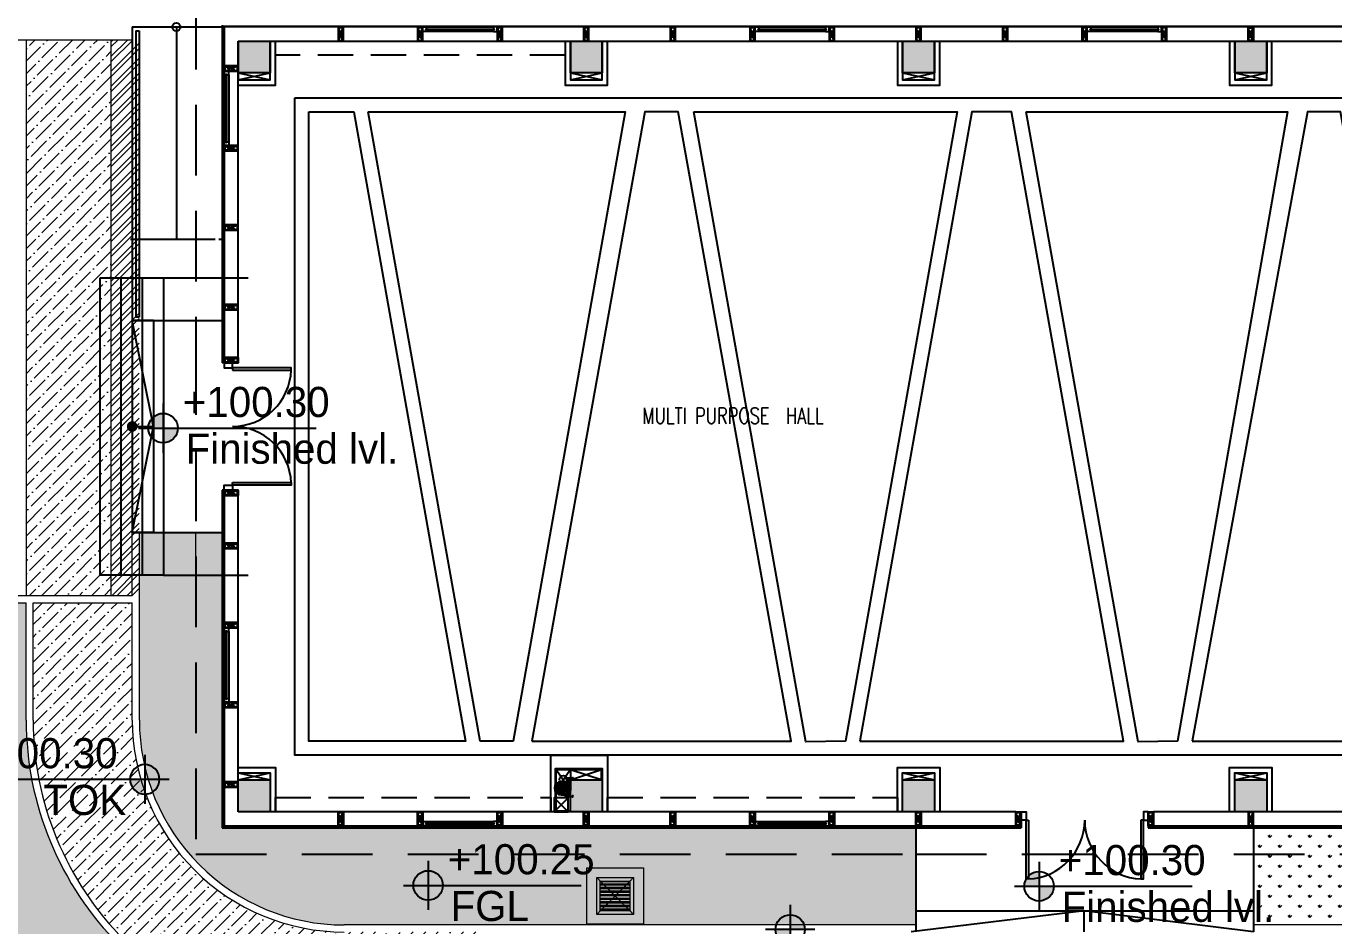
# Model space of a CAD drawing. Header units: millimetres. Extents: x 7964926 to 16080295, y -6277184 to -2986664.
# Drawn here: x 8187247 to 8205747, y -3103046 to -3090322 of the extents above; entities that cross this region are included whole.
import ezdxf

# ---------------------------------------------------------------- set-up
doc = ezdxf.new("R2010")
doc.units = ezdxf.units.MM
doc.header["$LTSCALE"] = 2000
doc.header["$MEASUREMENT"] = 0
for name, pattern in [('( Hidden )', [0.375, 0.25, -0.125]), ('1', [0, 0, 0]), ('DASHED2', [0.375, 0.25, -0.125]), ('HIDDEN', [0.375, 0.25, -0.125])]:
    doc.linetypes.add(name, pattern=pattern)
for name, color, linetype in [('a-clad', 40, 'Continuous'), ('a-col', 8, 'DASHED2'), ('a-cutout', 8, 'Continuous'), ('a-ele 0', 8, 'Continuous'), ('a-ele 1', 8, 'Continuous'), ('a-furniture', 37, 'Continuous'), ('a-glazing', 5, 'Continuous'), ('a-hatch', 8, 'Continuous'), ('a-parapet', 1, 'Continuous'), ('a-railing', 2, 'Continuous'), ('a-stair', 1, 'Continuous'), ('a-text m', 8, 'Continuous'), ('a-window', 8, 'Continuous'), ('KGD-SHAFTBRACKET', 9, 'Continuous'), ('L-FL', 7, 'Continuous'), ('PS$Bracket', 8, 'Continuous'), ('PS$CUTOUT', 1, 'Continuous'), ('PS$RWP160', 11, 'Continuous')]:
    doc.layers.add(name, color=color, linetype=linetype)
for name, color, linetype, lineweight in [('L - paving', 9, 'Continuous', 5), ('L-CHAMBERS', 50, 'Continuous', 5), ('L-ELE 2', 30, 'Continuous', 15), ('L-ELE 4', 27, 'Continuous', 9), ('L-HATCH-1', 9, 'Continuous', 5), ('L-Paver 400x400', 250, '1', 13), ('L-SHRUBS', 96, 'Continuous', 18), ('PS$RWP110', 11, 'Continuous', 30)]:
    doc.layers.add(name, color=color, linetype=linetype, lineweight=lineweight)
doc.styles.add('a-100 txt m', font='romans.shx', dxfattribs={"width": 0.75, "height": 300})
doc.styles.add('Century Gothic', font='GOTHIC.TTF')
doc.styles.get("Standard").update_dxf_attribs({"font": 'romans.shx', "width": 0.75})

# ---------------------------------------------------------------- blocks, each defined once
blk = doc.blocks.new('s4')
at = {"layer": 'a-stair'}
for p, q in [((549266, -49679), (549266, -53879)), ((549566, -49679), (549566, -53879)), ((549866, -49679), (549866, -53879)), ((550166, -49679), (550166, -53879))]:
    blk.add_line(p, q, dxfattribs=at)
for points in [[(550166, -49679), (549266, -49679)], [(551366, -49679), (550166, -49679), (550166, -53879), (551366, -53879)], [(550166, -53879), (549266, -53879)]]:
    blk.add_lwpolyline(points, dxfattribs=at)
blk = doc.blocks.new('RWP160')
at = {"layer": 'PS$RWP160', "ltscale": 2}
h = blk.add_hatch(dxfattribs=at)
h.set_pattern_fill('ANSI31', color=8, scale=109090.909091, angle=809.8768, style=0)
h.set_pattern_definition([(44.8768254, (-372116.558, -1134138.807), (9.62161376, -9.66307207), [])])
edge = h.paths.add_edge_path()
edge.add_ellipse((6235, 1574), major_axis=(-56.4, 56.7), ratio=1, start_angle=45, end_angle=225, ccw=False)
edge.add_ellipse((6235, 1574), major_axis=(-56.4, 56.7), ratio=1, start_angle=-135, end_angle=45, ccw=False)
at = {"layer": 'PS$Bracket'}
for p, q in [((6141, 1574), (6141, 1654)), ((6155, 1574), (6155, 1654)), ((6315, 1574), (6315, 1654)), ((6330, 1573), (6330, 1653))]:
    blk.add_line(p, q, dxfattribs=at)
blk.add_arc((6235, 1574), 94.5, 179.8768, 359.8768, dxfattribs=at)
at = {"layer": 'PS$RWP110', "color": 8, "linetype": 'ByBlock', "ltscale": 0.2}
for p, q in [((6132, 1692), (6132, 1683)), ((6135, 1694), (6161, 1694)), ((6143, 1700), (6143, 1694)), ((6143, 1692), (6143, 1683)), ((6145, 1703), (6151, 1703)), ((6154, 1700), (6154, 1694)), ((6154, 1692), (6154, 1683)), ((6164, 1692), (6164, 1683)), ((6307, 1691), (6307, 1683)), ((6336, 1694), (6309, 1694)), ((6317, 1700), (6317, 1694)), ((6317, 1691), (6317, 1683)), ((6326, 1702), (6319, 1702)), ((6328, 1700), (6328, 1694)), ((6328, 1691), (6328, 1683)), ((6339, 1691), (6339, 1683))]:
    blk.add_line(p, q, dxfattribs=at)
for centre, start, end in [((6135, 1692), 89.8768, 179.8768), ((6140, 1692), 359.8768, 89.8768), ((6145, 1700), 89.8768, 179.8768), ((6145, 1692), 89.8768, 179.8768), ((6151, 1700), 359.8768, 89.8768), ((6151, 1692), 359.8768, 89.8768), ((6157, 1692), 89.8768, 179.8768), ((6161, 1692), 359.8768, 89.8768), ((6309, 1691), 89.8768, 179.8768), ((6314, 1691), 359.8768, 89.8768), ((6319, 1700), 89.8768, 179.8768), ((6319, 1691), 89.8768, 179.8768), ((6326, 1700), 359.8768, 89.8768), ((6326, 1691), 359.8768, 89.8768), ((6331, 1691), 89.8768, 179.8768), ((6336, 1691), 359.8768, 89.8768)]:
    blk.add_arc(centre, 2.62, start, end, dxfattribs=at)
at = {"layer": 'PS$RWP160', "ltscale": 2}
blk.add_circle((6235, 1574), 80, dxfattribs=at)
blk = doc.blocks.new('*U192')
at = {"layer": 'KGD-SHAFTBRACKET'}
for p, q in [((619, 14), (374, 14)), ((619, -14), (374, -14))]:
    blk.add_line(p, q, dxfattribs=at)
for points in [[(377, 74), (369, 65), (361, 74), (357, 70), (364, 63), (364, -29), (374, -29), (374, 63), (381, 71)], [(633, 74), (624, 65), (616, 74), (613, 70), (619, 63), (619, -29), (629, -29), (629, 63), (636, 71)]]:
    blk.add_lwpolyline(points, close=True, dxfattribs=at)
blk = doc.blocks.new('DFR1800')
for points in [[(105, 120), (105, 949), (70, 949), (70, 120)], [(1695, 120), (1695, 949), (1730, 949), (1730, 120)]]:
    blk.add_lwpolyline(points, close=True)
for points in [[(0, 0), (70, 0), (70, 120), (0, 120)], [(1800, 0), (1730, 0), (1730, 120), (1800, 120)]]:
    blk.add_lwpolyline(points)
for centre, start, end in [((70, 120), 359.9998, 87.7909), ((1730, 120), 92.2091, 180.0002)]:
    blk.add_arc(centre, 830, start, end)
blk = doc.blocks.new('CLUB HOUSE')
at = {"layer": 'a-hatch'}
h = blk.add_hatch(color=256, dxfattribs=at)
h.dxf.hatch_style = 1
h.paths.add_polyline_path([(8212976, -3207667), (8212976, -3208117), (8213426, -3208117), (8213426, -3207667)])
h = blk.add_hatch(color=256, dxfattribs=at)
h.dxf.hatch_style = 1
h.paths.add_polyline_path([(8217676, -3207667), (8217676, -3208117), (8218126, -3208117), (8218126, -3207667)])
h = blk.add_hatch(color=256, dxfattribs=at)
h.dxf.hatch_style = 1
h.paths.add_polyline_path([(8222376, -3207667), (8222376, -3208117), (8222826, -3208117), (8222826, -3207667)])
h = blk.add_hatch(color=256, dxfattribs=at)
h.dxf.hatch_style = 1
h.paths.add_polyline_path([(8227076, -3207667), (8227076, -3208117), (8227526, -3208117), (8227526, -3207667)])
h = blk.add_hatch(color=256, dxfattribs=at)
h.dxf.hatch_style = 1
h.paths.add_polyline_path([(8212976, -3218117), (8212976, -3218567), (8213426, -3218567), (8213426, -3218117)])
h = blk.add_hatch(color=256, dxfattribs=at)
h.dxf.hatch_style = 1
h.paths.add_polyline_path([(8217676, -3218117), (8217676, -3218567), (8218126, -3218567), (8218126, -3218117)])
h = blk.add_hatch(color=256, dxfattribs=at)
h.dxf.hatch_style = 1
h.paths.add_polyline_path([(8222376, -3218117), (8222376, -3218567), (8222826, -3218567), (8222826, -3218117)])
h = blk.add_hatch(color=256, dxfattribs=at)
h.dxf.hatch_style = 1
h.paths.add_polyline_path([(8227076, -3218117), (8227076, -3218567), (8227526, -3218567), (8227526, -3218117)])
at = {"layer": 'a-clad'}
for p, q in [((8217466, -3217957), (8218126, -3217957)), ((8217466, -3218567), (8217466, -3217957)), ((8217476, -3217967), (8218116, -3217967)), ((8217476, -3218557), (8217476, -3217967)), ((8218116, -3218117), (8218116, -3217967)), ((8218126, -3218117), (8218126, -3217957)), ((8217676, -3218567), (8217466, -3218567)), ((8217676, -3218557), (8217476, -3218557))]:
    blk.add_line(p, q, dxfattribs=at)
at = {"layer": 'a-col'}
for points in [[(8212976, -3207667), (8213426, -3207667), (8213426, -3208117), (8212976, -3208117)], [(8217676, -3207667), (8218126, -3207667), (8218126, -3208117), (8217676, -3208117)], [(8222376, -3207667), (8222826, -3207667), (8222826, -3208117), (8222376, -3208117)], [(8227076, -3207667), (8227526, -3207667), (8227526, -3208117), (8227076, -3208117)], [(8212976, -3218117), (8213426, -3218117), (8213426, -3218567), (8212976, -3218567)], [(8217676, -3218117), (8218126, -3218117), (8218126, -3218567), (8217676, -3218567)], [(8222376, -3218117), (8222826, -3218117), (8222826, -3218567), (8222376, -3218567)], [(8227076, -3218117), (8227526, -3218117), (8227526, -3218567), (8227076, -3218567)]]:
    blk.add_lwpolyline(points, close=True, dxfattribs=at)
at = {"layer": 'a-cutout'}
for p, q in [((8217676, -3217967), (8217476, -3218267)), ((8217476, -3217967), (8217676, -3218267))]:
    blk.add_line(p, q, dxfattribs=at)
blk.add_lwpolyline([(8217676, -3218267), (8217476, -3218267), (8217476, -3217967), (8217676, -3217967)], close=True, dxfattribs=at)
at = {"layer": 'a-ele 0', "linetype": 'HIDDEN', "ltscale": 0.3}
for p, q in [((8214453, -3207657), (8214398, -3207477)), ((8214453, -3207477), (8214398, -3207657)), ((8215578, -3207477), (8215523, -3207657)), ((8215578, -3207657), (8215523, -3207477)), ((8216703, -3207477), (8216648, -3207657)), ((8216703, -3207657), (8216648, -3207477)), ((8217928, -3207657), (8217873, -3207477)), ((8217928, -3207477), (8217873, -3207657)), ((8219153, -3207477), (8219098, -3207657)), ((8219153, -3207657), (8219098, -3207477)), ((8220278, -3207657), (8220223, -3207477)), ((8220278, -3207477), (8220223, -3207657)), ((8221403, -3207477), (8221348, -3207657)), ((8221403, -3207657), (8221348, -3207477)), ((8222628, -3207657), (8222573, -3207477)), ((8222628, -3207477), (8222573, -3207657)), ((8223853, -3207477), (8223798, -3207657)), ((8223853, -3207657), (8223798, -3207477)), ((8224978, -3207477), (8224923, -3207657)), ((8224978, -3207657), (8224923, -3207477)), ((8226103, -3207477), (8226048, -3207657)), ((8226103, -3207657), (8226048, -3207477)), ((8227328, -3207477), (8227273, -3207657)), ((8227328, -3207657), (8227273, -3207477)), ((8212966, -3208027), (8212786, -3208082)), ((8212786, -3208027), (8212966, -3208082)), ((8212966, -3209152), (8212786, -3209207)), ((8212786, -3209152), (8212966, -3209207)), ((8212966, -3210277), (8212786, -3210332)), ((8212786, -3210277), (8212966, -3210332)), ((8212966, -3211402), (8212786, -3211457)), ((8212786, -3211402), (8212966, -3211457)), ((8212966, -3212152), (8212786, -3212207)), ((8212786, -3212152), (8212966, -3212207)), ((8212966, -3214027), (8212786, -3214082)), ((8212786, -3214027), (8212966, -3214082)), ((8212966, -3214777), (8212786, -3214832)), ((8212786, -3214777), (8212966, -3214832)), ((8212966, -3215902), (8212786, -3215957)), ((8212786, -3215902), (8212966, -3215957)), ((8212966, -3217027), (8212786, -3217082)), ((8212786, -3217027), (8212966, -3217082)), ((8212966, -3218152), (8212786, -3218207)), ((8212786, -3218152), (8212966, -3218207)), ((8214453, -3218757), (8214398, -3218577)), ((8214453, -3218577), (8214398, -3218757)), ((8215578, -3218577), (8215523, -3218757)), ((8215578, -3218757), (8215523, -3218577)), ((8216703, -3218577), (8216648, -3218757)), ((8216703, -3218757), (8216648, -3218577)), ((8217928, -3218757), (8217873, -3218577)), ((8217928, -3218577), (8217873, -3218757)), ((8219153, -3218577), (8219098, -3218757)), ((8219153, -3218757), (8219098, -3218577)), ((8220278, -3218757), (8220223, -3218577)), ((8220278, -3218577), (8220223, -3218757)), ((8221403, -3218577), (8221348, -3218757)), ((8221403, -3218757), (8221348, -3218577)), ((8222628, -3218577), (8222573, -3218757)), ((8222628, -3218757), (8222573, -3218577)), ((8224041, -3218577), (8223986, -3218757)), ((8224041, -3218757), (8223986, -3218577)), ((8225916, -3218577), (8225861, -3218757)), ((8225916, -3218757), (8225861, -3218577)), ((8227328, -3218757), (8227273, -3218577)), ((8227328, -3218577), (8227273, -3218757))]:
    blk.add_line(p, q, dxfattribs=at)
at = {"layer": 'a-ele 0', "color": 30}
for points in [[(8214463, -3207467), (8214388, -3207467), (8214388, -3207667), (8214463, -3207667)], [(8214453, -3207477), (8214398, -3207477), (8214398, -3207657), (8214453, -3207657)], [(8215588, -3207467), (8215513, -3207467), (8215513, -3207667), (8215588, -3207667)], [(8215578, -3207477), (8215523, -3207477), (8215523, -3207657), (8215578, -3207657)], [(8216713, -3207467), (8216638, -3207467), (8216638, -3207667), (8216713, -3207667)], [(8216703, -3207477), (8216648, -3207477), (8216648, -3207657), (8216703, -3207657)], [(8217938, -3207467), (8217863, -3207467), (8217863, -3207667), (8217938, -3207667)], [(8217928, -3207477), (8217873, -3207477), (8217873, -3207657), (8217928, -3207657)], [(8219163, -3207467), (8219088, -3207467), (8219088, -3207667), (8219163, -3207667)], [(8219153, -3207477), (8219098, -3207477), (8219098, -3207657), (8219153, -3207657)], [(8220288, -3207467), (8220213, -3207467), (8220213, -3207667), (8220288, -3207667)], [(8220278, -3207477), (8220223, -3207477), (8220223, -3207657), (8220278, -3207657)], [(8221413, -3207467), (8221338, -3207467), (8221338, -3207667), (8221413, -3207667)], [(8221403, -3207477), (8221348, -3207477), (8221348, -3207657), (8221403, -3207657)], [(8222638, -3207467), (8222563, -3207467), (8222563, -3207667), (8222638, -3207667)], [(8222628, -3207477), (8222573, -3207477), (8222573, -3207657), (8222628, -3207657)], [(8223863, -3207467), (8223788, -3207467), (8223788, -3207667), (8223863, -3207667)], [(8223853, -3207477), (8223798, -3207477), (8223798, -3207657), (8223853, -3207657)], [(8224988, -3207467), (8224913, -3207467), (8224913, -3207667), (8224988, -3207667)], [(8224978, -3207477), (8224923, -3207477), (8224923, -3207657), (8224978, -3207657)], [(8226113, -3207467), (8226038, -3207467), (8226038, -3207667), (8226113, -3207667)], [(8226103, -3207477), (8226048, -3207477), (8226048, -3207657), (8226103, -3207657)], [(8227263, -3207467), (8227338, -3207467), (8227338, -3207667), (8227263, -3207667)], [(8227273, -3207477), (8227328, -3207477), (8227328, -3207657), (8227273, -3207657)], [(8212976, -3208092), (8212976, -3208017), (8212776, -3208017), (8212776, -3208092)], [(8212976, -3208092), (8212976, -3208017), (8212776, -3208017), (8212776, -3208092)], [(8212966, -3208082), (8212966, -3208027), (8212786, -3208027), (8212786, -3208082)], [(8212966, -3208082), (8212966, -3208027), (8212786, -3208027), (8212786, -3208082)], [(8212976, -3209217), (8212976, -3209142), (8212776, -3209142), (8212776, -3209217)], [(8212976, -3209217), (8212976, -3209142), (8212776, -3209142), (8212776, -3209217)], [(8212966, -3209207), (8212966, -3209152), (8212786, -3209152), (8212786, -3209207)], [(8212966, -3209207), (8212966, -3209152), (8212786, -3209152), (8212786, -3209207)], [(8212976, -3210342), (8212976, -3210267), (8212776, -3210267), (8212776, -3210342)], [(8212966, -3210332), (8212966, -3210277), (8212786, -3210277), (8212786, -3210332)], [(8212976, -3211467), (8212976, -3211392), (8212776, -3211392), (8212776, -3211467)], [(8212966, -3211457), (8212966, -3211402), (8212786, -3211402), (8212786, -3211457)], [(8212776, -3212217), (8212776, -3212142), (8212976, -3212142), (8212976, -3212217)], [(8212976, -3212217), (8212976, -3212142), (8212776, -3212142), (8212776, -3212217)], [(8212786, -3212207), (8212786, -3212152), (8212966, -3212152), (8212966, -3212207)], [(8212966, -3212207), (8212966, -3212152), (8212786, -3212152), (8212786, -3212207)], [(8212776, -3214092), (8212776, -3214017), (8212976, -3214017), (8212976, -3214092)], [(8212776, -3214092), (8212776, -3214017), (8212976, -3214017), (8212976, -3214092)], [(8212976, -3214092), (8212976, -3214017), (8212776, -3214017), (8212776, -3214092)], [(8212976, -3214092), (8212976, -3214017), (8212776, -3214017), (8212776, -3214092)], [(8212786, -3214082), (8212786, -3214027), (8212966, -3214027), (8212966, -3214082)], [(8212786, -3214082), (8212786, -3214027), (8212966, -3214027), (8212966, -3214082)], [(8212966, -3214082), (8212966, -3214027), (8212786, -3214027), (8212786, -3214082)], [(8212966, -3214082), (8212966, -3214027), (8212786, -3214027), (8212786, -3214082)], [(8212976, -3214842), (8212976, -3214767), (8212776, -3214767), (8212776, -3214842)], [(8212976, -3214842), (8212976, -3214767), (8212776, -3214767), (8212776, -3214842)], [(8212966, -3214832), (8212966, -3214777), (8212786, -3214777), (8212786, -3214832)], [(8212966, -3214832), (8212966, -3214777), (8212786, -3214777), (8212786, -3214832)], [(8212976, -3215967), (8212976, -3215892), (8212776, -3215892), (8212776, -3215967)], [(8212966, -3215957), (8212966, -3215902), (8212786, -3215902), (8212786, -3215957)], [(8212976, -3217092), (8212976, -3217017), (8212776, -3217017), (8212776, -3217092)], [(8212966, -3217082), (8212966, -3217027), (8212786, -3217027), (8212786, -3217082)], [(8212976, -3218217), (8212976, -3218142), (8212776, -3218142), (8212776, -3218217)], [(8212966, -3218207), (8212966, -3218152), (8212786, -3218152), (8212786, -3218207)], [(8214463, -3218767), (8214388, -3218767), (8214388, -3218567), (8214463, -3218567)], [(8214453, -3218757), (8214398, -3218757), (8214398, -3218577), (8214453, -3218577)], [(8215588, -3218767), (8215513, -3218767), (8215513, -3218567), (8215588, -3218567)], [(8215578, -3218757), (8215523, -3218757), (8215523, -3218577), (8215578, -3218577)], [(8216713, -3218767), (8216638, -3218767), (8216638, -3218567), (8216713, -3218567)], [(8216703, -3218757), (8216648, -3218757), (8216648, -3218577), (8216703, -3218577)], [(8217938, -3218767), (8217863, -3218767), (8217863, -3218567), (8217938, -3218567)], [(8217928, -3218757), (8217873, -3218757), (8217873, -3218577), (8217928, -3218577)], [(8219163, -3218767), (8219088, -3218767), (8219088, -3218567), (8219163, -3218567)], [(8219153, -3218757), (8219098, -3218757), (8219098, -3218577), (8219153, -3218577)], [(8220288, -3218767), (8220213, -3218767), (8220213, -3218567), (8220288, -3218567)], [(8220278, -3218757), (8220223, -3218757), (8220223, -3218577), (8220278, -3218577)], [(8221413, -3218767), (8221338, -3218767), (8221338, -3218567), (8221413, -3218567)], [(8221403, -3218757), (8221348, -3218757), (8221348, -3218577), (8221403, -3218577)], [(8222638, -3218767), (8222563, -3218767), (8222563, -3218567), (8222638, -3218567)], [(8222628, -3218757), (8222573, -3218757), (8222573, -3218577), (8222628, -3218577)], [(8223976, -3218567), (8224051, -3218567), (8224051, -3218767), (8223976, -3218767)], [(8223976, -3218567), (8224051, -3218567), (8224051, -3218767), (8223976, -3218767)], [(8223986, -3218577), (8224041, -3218577), (8224041, -3218757), (8223986, -3218757)], [(8223986, -3218577), (8224041, -3218577), (8224041, -3218757), (8223986, -3218757)], [(8225851, -3218567), (8225926, -3218567), (8225926, -3218767), (8225851, -3218767)], [(8225851, -3218567), (8225926, -3218567), (8225926, -3218767), (8225851, -3218767)], [(8225861, -3218577), (8225916, -3218577), (8225916, -3218757), (8225861, -3218757)], [(8225861, -3218577), (8225916, -3218577), (8225916, -3218757), (8225861, -3218757)], [(8227263, -3218767), (8227338, -3218767), (8227338, -3218567), (8227263, -3218567)], [(8227273, -3218757), (8227328, -3218757), (8227328, -3218577), (8227273, -3218577)]]:
    blk.add_lwpolyline(points, close=True, dxfattribs=at)
at = {"layer": 'a-ele 1', "linetype": 'HIDDEN', "ltscale": 2}
for p, q in [((8212376, -3207067), (8212376, -3211955)), ((8212376, -3211955), (8212376, -3219167)), ((8212376, -3219167), (8222563, -3219167)), ((8222563, -3219167), (8236826, -3219167))]:
    blk.add_line(p, q, dxfattribs=at)
at = {"layer": 'a-ele 1', "linetype": 'HIDDEN', "ltscale": 1000}
for p, q in [((8211476, -3211617), (8211476, -3214617)), ((8211776, -3211617), (8211776, -3214617)), ((8222563, -3218767), (8222563, -3220267)), ((8227338, -3218767), (8227338, -3220267)), ((8222563, -3219967), (8227338, -3219967))]:
    blk.add_line(p, q, dxfattribs=at)
at = {"layer": 'a-furniture'}
for p, q in [((8212976, -3208217), (8213426, -3208117)), ((8212976, -3208117), (8213426, -3208217)), ((8217676, -3208217), (8218126, -3208117)), ((8217676, -3208117), (8218126, -3208217)), ((8222376, -3208217), (8222826, -3208117)), ((8222376, -3208117), (8222826, -3208217)), ((8227076, -3208217), (8227526, -3208117)), ((8227076, -3208117), (8227526, -3208217)), ((8217676, -3217967), (8218126, -3218117)), ((8217676, -3218117), (8218116, -3217967)), ((8212976, -3218017), (8213426, -3218117)), ((8212976, -3218117), (8213426, -3218017)), ((8222376, -3218017), (8222826, -3218117)), ((8222376, -3218117), (8222826, -3218017)), ((8227076, -3218017), (8227526, -3218117)), ((8227076, -3218117), (8227526, -3218017))]:
    blk.add_line(p, q, dxfattribs=at)
for points in [[(8212976, -3207667), (8212976, -3208217), (8213426, -3208217), (8213426, -3207667)], [(8212976, -3208292), (8213501, -3208292), (8213501, -3207667)], [(8217601, -3207667), (8217601, -3208292), (8218201, -3208292), (8218201, -3207667)], [(8217676, -3207667), (8217676, -3208217), (8218126, -3208217), (8218126, -3207667)], [(8222301, -3207667), (8222301, -3208292), (8222901, -3208292), (8222901, -3207667)], [(8222376, -3207667), (8222376, -3208217), (8222826, -3208217), (8222826, -3207667)], [(8227001, -3207667), (8227001, -3208292), (8227601, -3208292), (8227601, -3207667)], [(8227076, -3207667), (8227076, -3208217), (8227526, -3208217), (8227526, -3207667)], [(8217397, -3218567), (8217397, -3217767), (8218201, -3217767), (8218201, -3218567)], [(8212976, -3217942), (8213501, -3217942), (8213501, -3218567)], [(8217466, -3218567), (8217466, -3217957), (8218126, -3217957), (8218126, -3218567)], [(8222301, -3218567), (8222301, -3217942), (8222901, -3217942), (8222901, -3218567)], [(8227001, -3218567), (8227001, -3217942), (8227601, -3217942), (8227601, -3218567)], [(8212976, -3218567), (8212976, -3218017), (8213426, -3218017), (8213426, -3218567)], [(8222376, -3218567), (8222376, -3218017), (8222826, -3218017), (8222826, -3218567)], [(8227076, -3218567), (8227076, -3218017), (8227526, -3218017), (8227526, -3218567)]]:
    blk.add_lwpolyline(points, dxfattribs=at)
at = {"layer": 'a-furniture', "linetype": 'HIDDEN'}
for points in [[(8213501, -3207667), (8217601, -3207667), (8217601, -3207867), (8213501, -3207867)], [(8213501, -3218367), (8217397, -3218367), (8217397, -3218567), (8213501, -3218567)], [(8218201, -3218367), (8222301, -3218367), (8222301, -3218567), (8218201, -3218567)]]:
    blk.add_lwpolyline(points, close=True, dxfattribs=at)
at = {"layer": 'a-glazing'}
for p, q in [((8212751, -3207442), (8212751, -3212217)), ((8212759, -3207450), (8212759, -3212217)), ((8232026, -3207459), (8212768, -3207459)), ((8212768, -3207459), (8212768, -3212217)), ((8212776, -3212217), (8212751, -3212217)), ((8212776, -3212217), (8212976, -3212217)), ((8212976, -3212217), (8212776, -3212217)), ((8212776, -3212217), (8212976, -3212217)), ((8212751, -3214017), (8212751, -3218792)), ((8212776, -3214017), (8212751, -3214017)), ((8212759, -3214017), (8212759, -3218784)), ((8212768, -3214017), (8212768, -3218775)), ((8212776, -3214017), (8212976, -3214017)), ((8212976, -3214017), (8212776, -3214017)), ((8212776, -3214017), (8212976, -3214017)), ((8224051, -3218567), (8224051, -3218767)), ((8225851, -3218567), (8225851, -3218767)), ((8212751, -3218792), (8224051, -3218792)), ((8212759, -3218784), (8224051, -3218784)), ((8212768, -3218775), (8224051, -3218775)), ((8224051, -3218767), (8224051, -3218792)), ((8225851, -3218767), (8225851, -3218792))]:
    blk.add_line(p, q, dxfattribs=at)
for points in [[(8225851, -3218775), (8232026, -3218775)], [(8225851, -3218784), (8232026, -3218784)], [(8225851, -3218792), (8232026, -3218792)]]:
    blk.add_lwpolyline(points, dxfattribs=at)
at = {"layer": 'a-hatch'}
blk.add_circle((8217576, -3218110), 55, dxfattribs=at)
at = {"layer": 'a-parapet'}
for p, q in [((8232026, -3207467), (8212776, -3207467)), ((8212776, -3207467), (8212776, -3212142)), ((8212976, -3212142), (8212976, -3207667)), ((8212976, -3207667), (8232026, -3207667)), ((8212776, -3214092), (8212776, -3218767)), ((8212976, -3218567), (8212976, -3214092)), ((8223976, -3218567), (8212976, -3218567)), ((8212776, -3218767), (8223976, -3218767))]:
    blk.add_line(p, q, dxfattribs=at)
for points in [[(8232026, -3218567), (8225926, -3218567)], [(8225926, -3218767), (8232026, -3218767)]]:
    blk.add_lwpolyline(points, dxfattribs=at)
at = {"layer": 'a-railing'}
for p, q in [((8211526, -3207521), (8211526, -3211571)), ((8211526, -3207521), (8211576, -3207521)), ((8211576, -3207521), (8211576, -3211571)), ((8211576, -3211571), (8211526, -3211571))]:
    blk.add_line(p, q, dxfattribs=at)
at = {"layer": 'a-stair'}
for p, q in [((8211476, -3207467), (8212751, -3207467)), ((8211476, -3207467), (8211476, -3211617)), ((8212101, -3207467), (8212101, -3210467)), ((8211451, -3210467), (8212651, -3210467)), ((8212701, -3210467), (8212751, -3210467)), ((8211476, -3211617), (8212776, -3211617)), ((8211776, -3213117), (8211476, -3211617)), ((8211476, -3213117), (8211776, -3213117)), ((8211476, -3214617), (8211776, -3213117)), ((8211476, -3214617), (8212776, -3214617)), ((8224945, -3219967), (8222495, -3220267)), ((8227338, -3220267), (8224945, -3219967)), ((8224945, -3220267), (8224945, -3219967))]:
    blk.add_line(p, q, dxfattribs=at)
for points in [[(8211776, -3211617), (8211476, -3211617)], [(8211776, -3214617), (8211476, -3214617)]]:
    blk.add_lwpolyline(points, dxfattribs=at)
at = {"layer": 'a-stair', "const_width": 75}
blk.add_lwpolyline([(8211457, -3213085, 1), (8211494, -3213150, 1)], format="xyb", close=True, dxfattribs=at)
at = {"layer": 'a-stair'}
blk.add_circle((8212101, -3207467), 58.1, dxfattribs=at)
at = {"layer": 'a-window'}
for p, q in [((8215640, -3207467), (8216586, -3207467)), ((8216586, -3207532), (8215640, -3207532)), ((8220340, -3207467), (8221286, -3207467)), ((8221286, -3207532), (8220340, -3207532)), ((8225040, -3207467), (8225986, -3207467)), ((8225986, -3207532), (8225040, -3207532)), ((8212776, -3209090), (8212776, -3208144)), ((8212841, -3208144), (8212841, -3209090)), ((8212776, -3216965), (8212776, -3216019)), ((8212841, -3216019), (8212841, -3216965)), ((8215640, -3218702), (8216586, -3218702)), ((8220340, -3218702), (8221286, -3218702)), ((8216586, -3218767), (8215640, -3218767)), ((8221286, -3218767), (8220340, -3218767))]:
    blk.add_line(p, q, dxfattribs=at)
for points in [[(8215588, -3207467), (8215640, -3207467), (8215640, -3207497), (8215630, -3207497), (8215630, -3207503), (8215640, -3207503), (8215640, -3207532), (8215588, -3207532)], [(8216596, -3207503), (8215630, -3207503), (8215630, -3207497), (8216596, -3207497)], [(8216638, -3207467), (8216586, -3207467), (8216586, -3207497), (8216596, -3207497), (8216596, -3207503), (8216586, -3207503), (8216586, -3207532), (8216638, -3207532)], [(8220288, -3207467), (8220340, -3207467), (8220340, -3207497), (8220330, -3207497), (8220330, -3207503), (8220340, -3207503), (8220340, -3207532), (8220288, -3207532)], [(8221296, -3207503), (8220330, -3207503), (8220330, -3207497), (8221296, -3207497)], [(8221338, -3207467), (8221286, -3207467), (8221286, -3207497), (8221296, -3207497), (8221296, -3207503), (8221286, -3207503), (8221286, -3207532), (8221338, -3207532)], [(8224988, -3207467), (8225040, -3207467), (8225040, -3207497), (8225030, -3207497), (8225030, -3207503), (8225040, -3207503), (8225040, -3207532), (8224988, -3207532)], [(8225996, -3207503), (8225030, -3207503), (8225030, -3207497), (8225996, -3207497)], [(8226038, -3207467), (8225986, -3207467), (8225986, -3207497), (8225996, -3207497), (8225996, -3207503), (8225986, -3207503), (8225986, -3207532), (8226038, -3207532)], [(8212776, -3208092), (8212776, -3208144), (8212805, -3208144), (8212805, -3208134), (8212811, -3208134), (8212811, -3208144), (8212841, -3208144), (8212841, -3208092)], [(8212811, -3208134), (8212811, -3209100), (8212805, -3209100), (8212805, -3208134)], [(8212776, -3209142), (8212776, -3209090), (8212805, -3209090), (8212805, -3209100), (8212811, -3209100), (8212811, -3209090), (8212841, -3209090), (8212841, -3209142)], [(8212776, -3215967), (8212776, -3216019), (8212805, -3216019), (8212805, -3216009), (8212811, -3216009), (8212811, -3216019), (8212841, -3216019), (8212841, -3215967)], [(8212811, -3216009), (8212811, -3216975), (8212805, -3216975), (8212805, -3216009)], [(8212776, -3217017), (8212776, -3216965), (8212805, -3216965), (8212805, -3216975), (8212811, -3216975), (8212811, -3216965), (8212841, -3216965), (8212841, -3217017)], [(8215588, -3218702), (8215640, -3218702), (8215640, -3218732), (8215630, -3218732), (8215630, -3218738), (8215640, -3218738), (8215640, -3218767), (8215588, -3218767)], [(8216638, -3218702), (8216586, -3218702), (8216586, -3218732), (8216596, -3218732), (8216596, -3218738), (8216586, -3218738), (8216586, -3218767), (8216638, -3218767)], [(8220288, -3218702), (8220340, -3218702), (8220340, -3218732), (8220330, -3218732), (8220330, -3218738), (8220340, -3218738), (8220340, -3218767), (8220288, -3218767)], [(8221338, -3218702), (8221286, -3218702), (8221286, -3218732), (8221296, -3218732), (8221296, -3218738), (8221286, -3218738), (8221286, -3218767), (8221338, -3218767)], [(8216596, -3218738), (8215630, -3218738), (8215630, -3218732), (8216596, -3218732)], [(8221296, -3218738), (8220330, -3218738), (8220330, -3218732), (8221296, -3218732)]]:
    blk.add_lwpolyline(points, close=True, dxfattribs=at)
for p, rotation in [((8212776, -3212217), 270), ((8225851, -3218567), 180)]:
    blk.add_blockref('DFR1800', p, dxfattribs=dict(at, rotation=rotation))
blk = doc.blocks.new('finish lvl')
h = blk.add_hatch(color=256)
edge = h.paths.add_edge_path()
edge.add_ellipse((0.0378, 0.003), major_axis=(-0.0305, 0.0305), ratio=1, start_angle=-45, end_angle=45)
edge.add_line((-0.0053, 0.003), (0.0378, 0.003))
edge.add_line((0.0378, 0.003), (0.0378, 0.0461))
edge = h.paths.add_edge_path()
edge.add_ellipse((0.0378, 0.003), major_axis=(-0.0305, 0.0305), ratio=1, start_angle=135, end_angle=225)
edge.add_line((0.0809, 0.003), (0.0378, 0.003))
edge.add_line((0.0378, 0.003), (0.0378, -0.0401))
for p, q in [((0.0378, 0.0748), (0.0378, -0.0688)), ((-0.034, 0.003), (0.4857, 0.003))]:
    blk.add_line(p, q)
blk.add_ellipse((0.0378, 0.003), major_axis=(-0.0305, 0.0305), ratio=1, start_param=1.570796326794534, end_param=7.85398163397412)
at = {"layer": 'L-FL'}
for tag, p in [('%%P0.00', (0.1256, 0.0357)), ('FIN.LVL.', (0.1075, -0.103))]:
    blk.add_attdef(tag, p, '', height=0.08, dxfattribs=at)
blk = doc.blocks.new('CHAMBERS')
at = {"layer": 'L-Paver 400x400', "true_color": 0x636466}
h = blk.add_hatch(dxfattribs=at)
h.set_pattern_fill('ANSI32', color=251, scale=135, angle=315)
h.set_pattern_definition([(0, (0.48, 1.42), (1e-14, 50.625), []), (0, (17.355, -15.46), (1e-14, 50.625), [])])
h.paths.add_polyline_path([(7999084, -3148058), (7998664, -3148058), (7998664, -3148478), (7999084, -3148478)])
at = {"layer": 'L-CHAMBERS', "color": 42}
for points in [[(7999274, -3148668), (7998474, -3148668), (7998474, -3147868), (7999274, -3147868)], [(7999134, -3148528), (7998614, -3148528), (7998614, -3148008), (7999134, -3148008)], [(7999084, -3148478), (7998664, -3148478), (7998664, -3148058), (7999084, -3148058)]]:
    blk.add_lwpolyline(points, close=True, dxfattribs=at)
at = {"layer": 'L-Paver 400x400', "color": 251, "linetype": '( Hidden )', "ltscale": 0.005, "true_color": 0x636466}
for p, q in [((7998614, -3148008), (7999134, -3148528)), ((7998614, -3148528), (7999134, -3148008))]:
    blk.add_line(p, q, dxfattribs=at)

msp = doc.modelspace()

# ---------------------------------------------------------------- hatches: boundary and pattern name
at = {"layer": 'L - paving'}
h = msp.add_hatch(dxfattribs=at)
h.set_pattern_fill('ANSI36', color=256, scale=1000)
h.set_pattern_definition([(45, (8113379.11, -3168574.93), (66.29126, 243.06796), [312.5, -62.5, 0, -62.5])])
edge = h.paths.add_edge_path()
edge.add_line((8188446.9, -3090518.1), (8187246.9, -3090518.1))
edge.add_line((8187246.9, -3090518.1), (8187246.9, -3098377.3))
edge.add_line((8187246.9, -3098377.3), (8188446.9, -3098377.3))
edge.add_line((8188446.9, -3098377.3), (8188446.9, -3090656))
h = msp.add_hatch(dxfattribs=at)
h.set_pattern_fill('ANSI36', color=37, scale=1000)
h.set_pattern_definition([(45, (0.13, -1e-05), (66.2912607, 243.067956), [312.5, -62.5, 0, -62.5])])
edge = h.paths.add_edge_path()
edge.add_line((8188746.9, -3100153.1), (8188746.9, -3098477.3))
edge.add_line((8188746.9, -3098477.3), (8187346.9, -3098477.3))
edge.add_line((8187346.9, -3098477.3), (8187346.9, -3100135.2))
edge.add_arc((8191746.9, -3100135.2), 4400, 180, 270.00003)
edge.add_line((8191746.9, -3104535.2), (8193464.5, -3104535.2))
edge.add_line((8193464.5, -3104535.2), (8193714.7, -3103128.4))
edge.add_line((8193714.7, -3103128.4), (8191746.8, -3103133.5))
edge.add_arc((8191746.8, -3100133.5), 3000, 180.37484, 270.00007, ccw=False)
at = {"layer": 'L-HATCH-1'}
h = msp.add_hatch(dxfattribs=at)
h.set_pattern_fill('STEEL', color=26, scale=1200)
h.set_pattern_definition([(45, (0, 0), (-106.0660172, 106.0660172), []), (45, (0, 75), (-106.0660172, 106.0660172), [])])
h.paths.add_polyline_path([(8188846.9, -3090518.1), (8188446.9, -3090518.1), (8188446.9, -3098377.3), (8188846.9, -3098377.3)])
at = {"layer": 'L-SHRUBS', "true_color": 0x58ba48}
h = msp.add_hatch(dxfattribs=at)
h.set_pattern_fill('GRASS', color=85, scale=500)
edge = h.paths.add_edge_path()
edge.add_line((8187246.9, -3100135.2), (8187246.9, -3098477.3))
edge.add_line((8187246.9, -3098477.3), (8181946.9, -3098477.3))
edge.add_line((8181946.9, -3098477.3), (8181946.9, -3092105.9))
edge.add_line((8181946.9, -3092105.9), (8176355.3, -3092105.9))
edge.add_line((8176355.3, -3092105.9), (8176355.3, -3093345.1))
edge.add_line((8176355.3, -3093345.1), (8177355.3, -3093613))
edge.add_line((8177355.3, -3093613), (8177355.3, -3099162.4))
edge.add_line((8177355.3, -3099162.4), (8177355.3, -3100937))
edge.add_line((8177355.3, -3100937), (8177055.4, -3101017.3))
edge.add_line((8177055.4, -3101017.3), (8177055.4, -3108085.1))
edge.add_line((8177055.4, -3108085.1), (8177355.4, -3108165.5))
edge.add_line((8177355.4, -3108165.5), (8177355.4, -3112735.1))
edge.add_line((8177355.4, -3112735.1), (8191483.5, -3112735.1))
edge.add_line((8191483.5, -3112735.1), (8191751.4, -3113735.1))
edge.add_line((8191751.4, -3113735.1), (8204251.3, -3113735.1))
edge.add_line((8204251.3, -3113735.1), (8204599.7, -3112435.1))
edge.add_line((8204599.7, -3112435.1), (8206670.2, -3112435.1))
edge.add_line((8206670.2, -3112435.1), (8207019, -3111133.5))
edge.add_line((8207019, -3111133.5), (8229941.3, -3111133.5))
edge.add_line((8229941.3, -3111133.5), (8229941.3, -3104635.1))
edge.add_line((8229941.3, -3104635.1), (8208423.2, -3104635.1))
edge.add_line((8208423.2, -3104635.1), (8209454.8, -3110435.1))
edge.add_line((8209454.8, -3111133.5), (8217763.3, -3111133.5))
edge.add_line((8217763.3, -3110435.1), (8217763.3, -3111035.1))
edge.add_line((8217763.3, -3111035.1), (8191808.5, -3111035.1))
edge.add_line((8191761.1, -3111035.1), (8191761.1, -3110435.1))
edge.add_line((8191761.1, -3110435.1), (8199648.5, -3110435.1))
edge.add_line((8199648.5, -3110435.1), (8198617, -3104635.2))
edge.add_line((8198617, -3104635.2), (8191746.9, -3104635.2))
edge.add_arc((8191746.9, -3100135.2), 4500, 180, 270.00003, ccw=False)
edge = h.paths.add_edge_path(flags=16)
edge.add_line((8187007.7, -3110072.6), (8187007.7, -3112622.6))
edge.add_line((8187007.7, -3112622.6), (8186857.7, -3112622.6))
edge.add_line((8186857.7, -3112622.6), (8180457.7, -3112622.6))
edge.add_line((8180457.7, -3112622.6), (8180457.7, -3112472.6))
edge.add_line((8180457.7, -3112472.6), (8180457.7, -3110072.6))
edge.add_line((8180133.6, -3112536.4), (8186683.6, -3112536.4))
edge = h.paths.add_edge_path(flags=16)
edge.add_line((8186857.7, -3111672.6), (8187007.7, -3111672.6))
edge.add_line((8187007.7, -3111672.6), (8187007.7, -3111822.6))
edge.add_line((8187007.7, -3111822.6), (8186857.7, -3111822.6))
edge.add_line((8186857.7, -3111822.6), (8186857.7, -3111895))
edge.add_line((8186857.7, -3111895), (8183807.7, -3111895))
edge.add_line((8183807.7, -3112472.6), (8183807.7, -3112622.6))
edge.add_line((8183807.7, -3112622.6), (8183657.7, -3112622.6))
edge.add_line((8183657.7, -3112622.6), (8183657.7, -3112472.6))
edge.add_line((8183657.7, -3112472.6), (8180607.7, -3112472.6))
edge.add_line((8180607.7, -3112472.6), (8180607.7, -3111822.6))
edge.add_line((8180607.7, -3111822.6), (8180457.7, -3111822.6))
edge.add_line((8180457.7, -3111822.6), (8180457.7, -3111672.6))
edge.add_line((8180457.7, -3111672.6), (8180607.7, -3111672.6))
edge.add_line((8182769.5, -3111672.6), (8182769.5, -3110222.6))
edge.add_line((8180607.7, -3112373.5), (8182957.7, -3112373.5))
edge.add_line((8182957.7, -3112373.5), (8182957.7, -3111676.1))
edge.add_line((8182957.7, -3111676.1), (8183132.7, -3111676.1))
edge.add_line((8183132.7, -3111676.1), (8183132.7, -3112176.1))
edge.add_line((8183132.7, -3112176.1), (8182957.7, -3112176.1))
edge.add_line((8182957.7, -3112176.1), (8182957.7, -3112472.6))
edge.add_line((8182957.7, -3112472.6), (8183307.7, -3112472.6))
edge.add_line((8183307.7, -3112472.6), (8183307.7, -3110222.6))
edge.add_line((8183198.9, -3112612.9), (8183248.9, -3112612.9))
edge.add_line((8183248.9, -3112612.9), (8186744.5, -3111918))
edge.add_line((8186744.5, -3111918), (8186857.7, -3110222.6))
edge.add_line((8186857.7, -3110222.6), (8186857.7, -3111672.6))
h.paths.add_polyline_path([(8185307.7, -3110222.6), (8185357.7, -3110222.6), (8185357.7, -3111676.1), (8185707.7, -3111676.1), (8185707.7, -3110222.6), (8185757.7, -3110222.6), (8185757.7, -3111676.1), (8186107.7, -3111676.1), (8186107.7, -3110222.6), (8186157.7, -3110222.6), (8186157.7, -3111676.1), (8186332.7, -3111676.1), (8186332.7, -3111815.5), (8184332.7, -3111815.5), (8184332.7, -3111676.1), (8184507.7, -3111676.1), (8184507.7, -3112176.1), (8184557.7, -3112176.1), (8184557.7, -3111676.1), (8184907.7, -3111676.1), (8184907.7, -3111910.5), (8184957.7, -3111910.5), (8184957.7, -3111676.1), (8185307.7, -3111676.1)], flags=16)
h.paths.add_polyline_path([(8183807.7, -3112472.6), (8183807.7, -3112622.6), (8183657.7, -3112622.6), (8183657.7, -3112472.6), (8183657.7, -3111672.6), (8183807.7, -3111672.6), (8183807.7, -3111822.6)], flags=0)
h.paths.add_polyline_path([(8183807.7, -3111822.6), (8183657.7, -3111822.6), (8183657.7, -3111672.6), (8183807.7, -3111672.6)], flags=16)
h.paths.add_polyline_path([(8193157.6, -3112460.1), (8202763.3, -3112460.1), (8202763.3, -3113060.1), (8193157.6, -3113060.1)], flags=16)
edge = h.paths.add_edge_path(flags=16)
edge.add_line((8195057.2, -3111785.1), (8198404.1, -3111785.1))
edge.add_line((8198404.1, -3111785.1), (8198404.1, -3112385.1))
edge.add_line((8198312.5, -3112385.1), (8195057.2, -3112385.1))
edge.add_line((8195057.2, -3112385.1), (8195057.2, -3111785.1))
h.paths.add_polyline_path([(8193760.5, -3113135.1), (8195760.5, -3113135.1), (8195760.5, -3113635.1), (8193760.5, -3113635.1)], flags=16)
edge = h.paths.add_edge_path(flags=16)
edge.add_line((8198517.4, -3111110.1), (8202517.4, -3111110.1))
edge.add_line((8202517.4, -3111110.1), (8202517.4, -3111710.1))
edge.add_line((8202517.4, -3111710.1), (8202345, -3111710.1))
edge.add_line((8202345, -3111710.1), (8202345, -3111110.1))
h.paths.add_polyline_path([(8196960.5, -3113135.1), (8198960.5, -3113135.1), (8198960.5, -3113635.1), (8196960.5, -3113635.1)], flags=16)
edge = h.paths.add_edge_path(flags=16)
edge.add_line((8202330.5, -3111785.1), (8201457.2, -3111785.1))
edge.add_line((8201457.2, -3111785.1), (8201457.2, -3112385.1))
edge.add_line((8201457.2, -3112385.1), (8201357.4, -3112401.9))
edge.add_line((8201357.4, -3112401.9), (8201357.4, -3111126.5))
h.paths.add_polyline_path([(8200160.5, -3113135.1), (8202160.5, -3113135.1), (8202160.5, -3113635.1), (8200160.5, -3113635.1)], flags=16)
h.paths.add_polyline_path([(8199023.2, -3104635.2), (8200054.8, -3110435.1), (8201775.1, -3110341.1), (8202789.9, -3104635.1)], flags=17)
edge = h.paths.add_edge_path(flags=17)
edge.add_line((8208017, -3104635.1), (8203196.2, -3104635.1))
edge.add_line((8203196.2, -3104635.1), (8202164.7, -3110435.1))
edge.add_line((8202017.9, -3111035.6), (8208901.7, -3111035.6))
edge.add_line((8209048.5, -3110435.1), (8208017, -3104635.1))
h.paths.add_polyline_path([(8249141.3, -3104635.1), (8231341.3, -3104635.1), (8231341.3, -3111133.5), (8249141.3, -3111133.5)])
edge = h.paths.add_edge_path()
edge.add_line((8254621.9, -3104635.1), (8250541.3, -3104635.1))
edge.add_line((8250541.3, -3104635.1), (8250541.3, -3111133.5))
edge.add_line((8250541.3, -3111133.5), (8251255.6, -3111133.5))
edge.add_arc((8251255.6, -3120133.5), 9000, 68.37653, 90, ccw=False)
edge.add_arc((8257888.7, -3103400.2), 9000, 248.37653, 381.58356)
edge.add_arc((8274626.5, -3096778.8), 9000, 188.18487, 201.58356, ccw=False)
edge.add_line((8265718.2, -3098060.1), (8259121.9, -3098060.1))
edge.add_line((8259121.9, -3098060.1), (8259121.9, -3100135.1))
edge.add_arc((8254621.9, -3100135.1), 4500, -89.99997, 0, ccw=False)
h.paths.add_polyline_path([(8180222.1, -3107432.9), (8187613.3, -3107432.9), (8187613.3, -3107345.5), (8180222.1, -3107345.5)], flags=16)
h.paths.add_polyline_path([(8216054.6, -3108284.3), (8216241.9, -3108284.3), (8216241.9, -3104815.1), (8216054.6, -3104815.1)], flags=16)
at = {"layer": 'L-SHRUBS'}
h = msp.add_hatch(dxfattribs=at)
h.set_pattern_fill('GRASS', color=256, scale=200)
h.paths.add_polyline_path([(8199834.4, -3101658.5), (8190021.9, -3101658.5), (8190021.9, -3097483.5), (8189646.9, -3097483.5), (8189646.9, -3102033.5), (8199834.4, -3102033.5)], flags=17)
h.paths.add_polyline_path([(8199834.4, -3102033.5), (8189646.9, -3102033.5), (8189646.9, -3097483.5), (8188846.9, -3097483.5), (8188846.9, -3100152.8, 0.4122663), (8191746.8, -3103033.5), (8199834.4, -3103033.5)])
h = msp.add_hatch(dxfattribs=at)
h.set_pattern_fill('GRASS', color=256, scale=200)
h.paths.add_polyline_path([(8209241.2, -3101658.5), (8204609.4, -3101658.5), (8204609.4, -3102033.5), (8209241.2, -3102033.5)])
h.paths.add_polyline_path([(8209141.2, -3103033.5), (8209141.2, -3102033.5), (8204609.4, -3102033.5), (8204609.4, -3103033.5)])

# ---------------------------------------------------------------- linework, layer by layer
at = {"layer": 'a-ele 1', "linetype": 'HIDDEN', "ltscale": 2}
for p, q in [((8189646.9, -3094821), (8189646.9, -3102033.5)), ((8189646.9, -3094821), (8189646.9, -3102033.5)), ((8199834.4, -3102033.5), (8214096.9, -3102033.5)), ((8199834.4, -3102033.5), (8214096.9, -3102033.5))]:
    msp.add_line(p, q, dxfattribs=at)
at = {"layer": 'a-furniture'}
for points in [[(8191046.9, -3091333.5), (8208496.9, -3091333.5), (8208496.9, -3100633.5), (8191046.9, -3100633.5)], [(8191246.9, -3091533.5), (8191880.5, -3091533.5), (8193463.4, -3100433.5), (8191246.9, -3100433.5)]]:
    msp.add_lwpolyline(points, close=True, dxfattribs=at)
for points in [[(8192086.3, -3091533.5), (8195720.1, -3091533.5), (8194137.2, -3100433.5), (8193669.2, -3100433.5), (8192086.3, -3091533.5)], [(8194399.8, -3100433.5), (8198070.1, -3100433.5), (8196469, -3091533.5), (8196001, -3091533.5), (8194399.8, -3100433.5)], [(8196693.1, -3091533.5), (8200420.1, -3091533.5), (8198837.2, -3100433.5), (8198277.4, -3100441.5), (8196693.1, -3091533.5)], [(8199043.1, -3100433.5), (8202770.1, -3100433.5), (8201186.3, -3091533.7), (8200626, -3091533.5), (8199043.1, -3100433.5)], [(8201393.1, -3091533.5), (8205091.2, -3091533.5), (8203537.2, -3100433.5), (8202977.4, -3100441.6), (8201393.1, -3091533.5)], [(8203743.1, -3100433.5), (8207470.1, -3100433.5), (8205840.6, -3091533.5), (8205372.6, -3091533.5), (8203743.1, -3100433.5)]]:
    msp.add_lwpolyline(points, dxfattribs=at)
at = {"layer": 'a-railing'}
for p, q in [((8188796.9, -3090387), (8188796.9, -3094437)), ((8188846.9, -3090387), (8188846.9, -3094437))]:
    msp.add_line(p, q, dxfattribs=at)
at = {"layer": 'a-stair'}
msp.add_line((8188746.9, -3090333.5), (8188746.9, -3094483.5), dxfattribs=at)
at = {"layer": 'L-ELE 2'}
for p, q in [((8188746.9, -3090518.1), (8182046.9, -3090518.1)), ((8181946.9, -3098477.3), (8187246.9, -3098477.3)), ((8199834.4, -3103033.5), (8191746.8, -3103033.5))]:
    msp.add_line(p, q, dxfattribs=at)
for points in [[(8188748.6, -3098377.3), (8182046.9, -3098377.3), (8182046.9, -3090518.1)], [(8188748.6, -3098377.3), (8188748.6, -3097483.5)], [(8188848.6, -3100135.2), (8188848.6, -3097483.5)], [(8187246.9, -3100135.2), (8187246.9, -3098477.3)], [(8209141.2, -3101660.1), (8209141.2, -3103033.5), (8204609.4, -3103033.5)]]:
    msp.add_lwpolyline(points, dxfattribs=at)
for radius in [4500, 2898.4]:
    msp.add_arc((8191746.9, -3100135.2), radius, 180, 270.00003, dxfattribs=at)
at = {"layer": 'L-ELE 4'}
msp.add_line((8187346.9, -3098477.3), (8188748.6, -3098477.3), dxfattribs=at)
for points in [[(8187246.9, -3090518.1), (8187246.9, -3098377.3)], [(8188446.9, -3090518.1), (8188446.9, -3098377.3)], [(8189641.2, -3097485.1), (8189641.2, -3098139.5)], [(8187346.9, -3100135.2), (8187346.9, -3098477.3)], [(8188748.6, -3100135.2), (8188748.6, -3098477.3)]]:
    msp.add_lwpolyline(points, dxfattribs=at)
for radius in [4400, 2998.4]:
    msp.add_arc((8191746.9, -3100135.2), radius, 180, 270.00003, dxfattribs=at)
at = {"layer": 'PS$CUTOUT'}
for p, q in [((8194714.9, -3101235.1), (8194914.9, -3101435.1)), ((8194714.9, -3101435.1), (8194914.9, -3101235.1))]:
    msp.add_line(p, q, dxfattribs=at)
msp.add_lwpolyline([(8194714.9, -3101435.1), (8194914.9, -3101435.1), (8194914.9, -3101235.1), (8194714.9, -3101235.1)], close=True, dxfattribs=at)

# ---------------------------------------------------------------- block references
msp.add_blockref('s4', (7639022, -3044206.5))
at = {"layer": 'a-furniture'}
msp.add_blockref('CLUB HOUSE', (-22728.8, 117133.9), dxfattribs=at)
at = {"layer": 'L-CHAMBERS', "color": 8}
msp.add_blockref('CHAMBERS', (196705.2, 45644.6), dxfattribs=at)
at = {"layer": 'L-FL', "ltscale": 0.5}
ref = msp.add_blockref('finish lvl', (8189002, -3096021.5), dxfattribs=dict(at, xscale=4835.364000016558, yscale=4835.364000016558, zscale=4835.364000016558, rotation=0.0002105369682017914))
ref.add_attrib('FIN.LVL.', 'Finished lvl.', (8189502.2, -3096510.7, 0), dxfattribs={"ltscale": 0.5, "height": 426.242, "rotation": 0.00021, "style": 'Century Gothic'})
ref.add_attrib('%%P0.00', '+100.30', (8189463.9, -3095849.8), dxfattribs={"ltscale": 0.5, "height": 426.24, "rotation": 0.00021, "style": 'Century Gothic'})
ref = msp.add_blockref('finish lvl', (8189108.1, -3100988.9), dxfattribs=dict(at, xscale=-4835.363999980464, yscale=4835.363999980464, zscale=4835.363999980464, rotation=359.9997894630318))
ref.add_attrib('FIN.LVL.', 'TOK', (8187490.8, -3101478, 0), dxfattribs={"ltscale": 0.5, "height": 426.24, "rotation": 359.99979, "style": 'Century Gothic'})
ref.add_attrib('%%P0.00', '+100.30', (8186463.7, -3100817.2), dxfattribs={"ltscale": 0.5, "height": 426.24, "rotation": 359.99979, "style": 'Century Gothic'})
ref = msp.add_blockref('finish lvl', (8192751, -3102488.9), dxfattribs=dict(at, xscale=4835.363999980464, yscale=4835.363999980464, zscale=4835.363999980464, rotation=0.0002105369682294075))
ref.add_attrib('FIN.LVL.', 'FGL', (8193251.2, -3102978, 0), dxfattribs={"ltscale": 0.5, "height": 426.24, "rotation": 0.00021, "style": 'Century Gothic'})
ref.add_attrib('%%P0.00', '+100.25', (8193212.9, -3102317.2), dxfattribs={"ltscale": 0.5, "height": 426.24, "rotation": 0.00021, "style": 'Century Gothic'})
ref = msp.add_blockref('finish lvl', (8201394.8, -3102500.7), dxfattribs=dict(at, xscale=4835.363999980464, yscale=4835.363999980464, zscale=4835.363999980464, rotation=0.0002105369682017914))
ref.add_attrib('FIN.LVL.', 'Finished lvl.', (8201895, -3102989.8, 0), dxfattribs={"ltscale": 0.5, "height": 426.242, "rotation": 0.00021, "style": 'Century Gothic'})
ref.add_attrib('%%P0.00', '+100.30', (8201856.7, -3102329), dxfattribs={"ltscale": 0.5, "height": 426.24, "rotation": 0.00021, "style": 'Century Gothic'})
ref = msp.add_blockref('finish lvl', (8198041, -3102915.6), dxfattribs=dict(at, xscale=4835.363999980464, yscale=4835.363999980464, zscale=4835.363999980464, rotation=270.0002105369682))
ref.add_attrib('FIN.LVL.', 'TOK', (8197551.8, -3103415.8, 0), dxfattribs={"ltscale": 0.5, "height": 426.24, "rotation": 270.00021, "style": 'Century Gothic'})
ref.add_attrib('%%P0.00', '+100.30', (8198212.7, -3103377.5), dxfattribs={"ltscale": 0.5, "height": 426.24, "rotation": 270.00021, "style": 'Century Gothic'})
at = {"layer": 'PS$Bracket', "linetype": 'ByBlock', "ltscale": 0.5, "xscale": -1, "rotation": 270}
msp.add_blockref('*U192', (8194908.4, -3101583.8), dxfattribs=at)
at = {"layer": 'PS$RWP160', "rotation": 270}
msp.add_blockref('RWP160', (8193241.2, -3094865.2), dxfattribs=at)

# ---------------------------------------------------------------- texts
at = {"layer": 'a-text m', "insert": (8195964.6, -3095719, 0), "char_height": 225, "attachment_point": 1, "style": 'a-100 txt m'}
msp.add_mtext_dynamic_manual_height_columns('MULTI PURPOSE  HALL', width=22375, gutter_width=1, heights=[0], dxfattribs=at)

doc.saveas('drawing.dxf')
